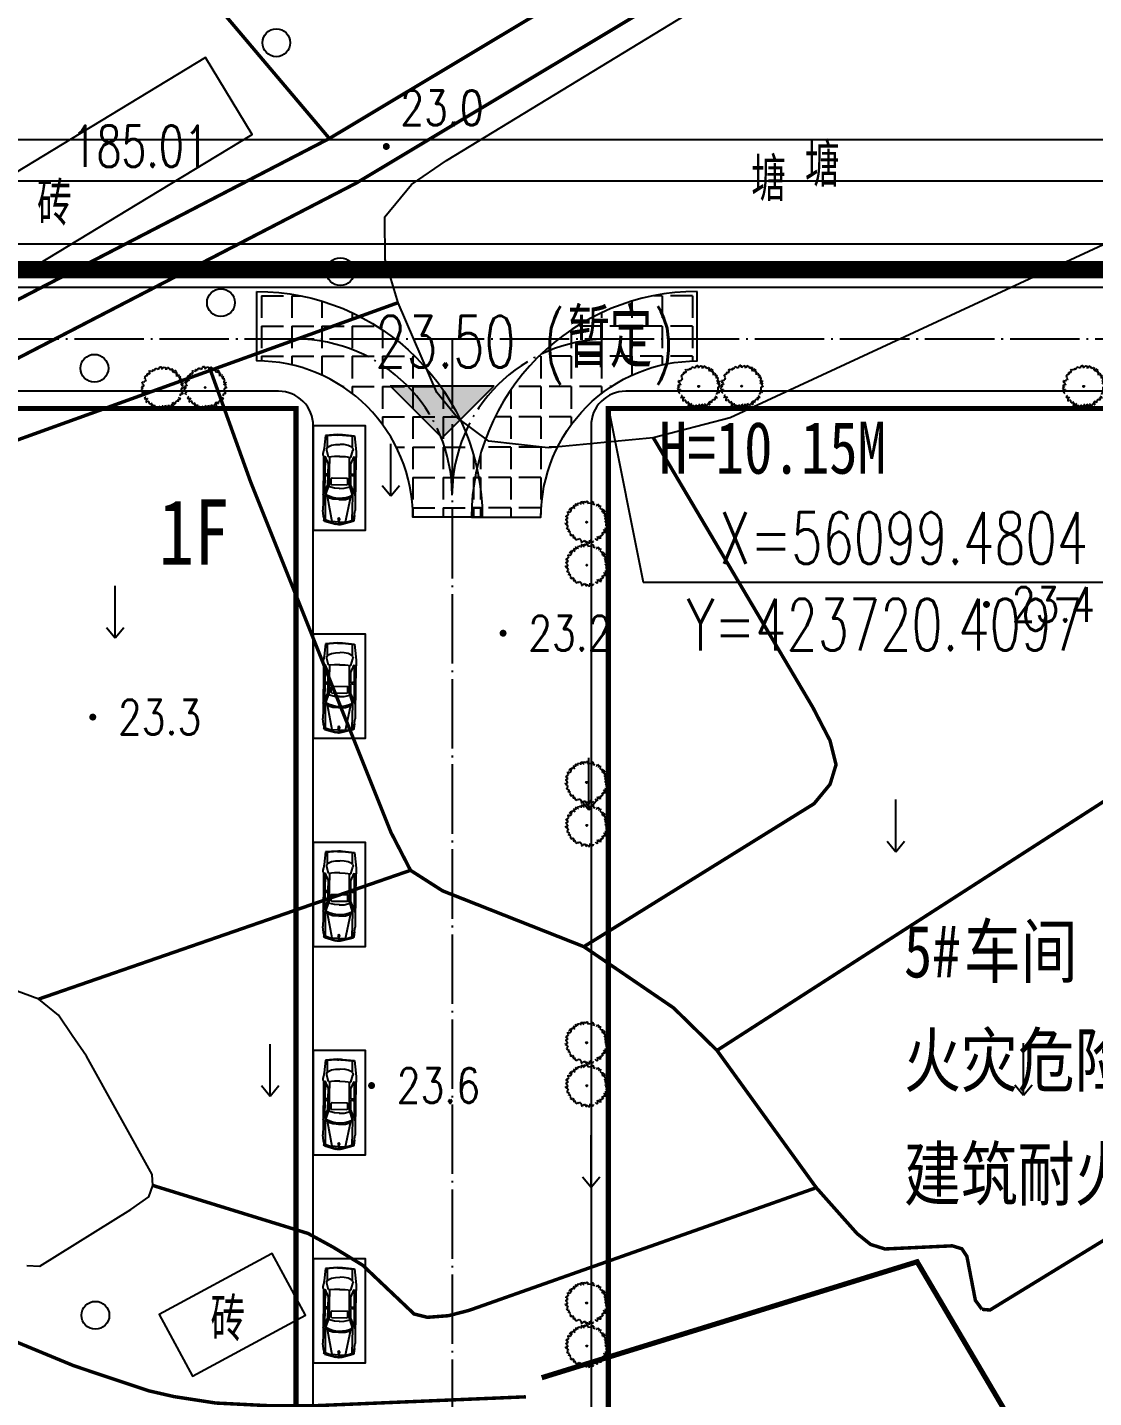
# Model space of a CAD drawing. Header units: millimetres. Extents: x 423323 to 424695, y 55333 to 56284.
# Drawn here: x 423686.9 to 423748.4, y 56042.5 to 56121.4 of the extents above; entities that cross this region are included whole.
import ezdxf
from ezdxf.enums import TextEntityAlignment as Align

# ---------------------------------------------------------------- set-up
doc = ezdxf.new("R2010")
doc.units = ezdxf.units.MM
doc.header["$LTSCALE"] = 1000
for name, pattern in [('DASH', [0.35, 0.25, -0.1]), ('DOTE', [2.42, 2, -0.2, 0.02, -0.2]), ('X2', [10, 8, -2])]:
    doc.linetypes.add(name, pattern=pattern)
for name, color, linetype in [('A绿-1', 82, 'Continuous'), ('DIM_COOR', 3, 'Continuous'), ('DIM_ELEV', 3, 'Continuous'), ('PUB_DIM', 3, 'Continuous'), ('PUB_TEXT', 7, 'Continuous'), ('地形图', 252, 'Continuous'), ('道路', 4, 'Continuous'), ('道路中心线', 1, 'DOTE'), ('道路线', 142, 'Continuous'), ('道路网', 7, 'Continuous')]:
    doc.layers.add(name, color=color, linetype=linetype)
doc.styles.add('_TCH_DIM', font='SIMPLEX', dxfattribs={"bigfont": 'GBCBIG'})
doc.styles.add('_TCH_DIM_T3', font='SIMPLEX', dxfattribs={"width": 0.705882, "bigfont": 'GBCBIG'})
doc.styles.add('HZ', font='rs.shx', dxfattribs={"width": 0.8, "bigfont": 'hztxt.shx'})
doc.styles.add('黑体', font='simhei.ttf', dxfattribs={"width": 0.8, "height": 3.5})
doc.linetypes.add('443', pattern='A,9.4,[169,AAA.SHX,S=1,R=0,X=0,Y=0.15],0.6', length=10)
doc.linetypes.add('FENCELINE2', pattern='A,0.25,-0.1,[132,ltypeshp.shx,S=0.1,R=0,X=-0.1,Y=0],-0.1,1', length=1.45)
doc.dimstyles.new('_TCH_ARCH_M_M&&1', dxfattribs={"dimtxt": 2.38, "dimasz": 0.8, "dimexe": 2, "dimexo": 2.4, "dimgap": 0.8, "dimtad": 1, "dimzin": 0, "dimdsep": 46, "dimtxsty": '_TCH_DIM_T3', "dimblk": 'ARCHTICK', "dimcen": 0.09, "dimclrt": 7, "dimazin": 2, "dimtfac": 1, "dimtdec": 0, "dimtix": 1, "dimtmove": 2, "dimatfit": 3, "dimfxl": 0, "dimtolj": 1, "dimtzin": 0, "dimarcsym": 0})

# ---------------------------------------------------------------- blocks, each defined once
blk = doc.blocks.new('gc120')
for p, q in [((0, 0), (0, 3)), ((-0.5, 0.6), (0, 0)), ((0, 0), (0.5, 0.6))]:
    blk.add_line(p, q)
blk = doc.blocks.new('gc122')
blk.add_circle((0, 0), 0.8)
blk = doc.blocks.new('GC200')
at = {"linetype": 'Continuous', "const_width": 0.2, "flags": 128}
blk.add_lwpolyline([(-0.1, 0, 1), (0.1, 0, 1)], format="xyb", close=True, dxfattribs=at)
blk = doc.blocks.new('wetrewtewtre')
at = {"layer": '道路网', "color": 4, "linetype": 'Continuous'}
blk.add_line((423342.152, 56114.98), (423786.515, 56114.98), dxfattribs=at)
blk.add_line((423342.152, 56114.98), (423786.515, 56114.98), dxfattribs=at)
at = {"layer": '道路网', "color": 6, "linetype": 'Continuous'}
blk.add_line((423342.152, 56108.98), (423786.515, 56108.98), dxfattribs=at)
blk.add_line((423342.152, 56108.98), (423786.515, 56108.98), dxfattribs=at)
blk = doc.blocks.new('004')
at = {"layer": 'A绿-1', "color": 0}
for p, q in [((-762, 716), (-809, 677)), ((-809, 677), (-793, 644)), ((-699, 834), (-770, 749)), ((-770, 749), (-723, 742)), ((-723, 651), (-762, 716)), ((-723, 742), (-691, 683)), ((-691, 683), (-723, 651)), ((-691, 762), (-699, 834)), ((-534, 794), (-691, 762)), ((-511, 892), (-605, 840)), ((-605, 840), (-534, 794)), ((-456, 866), (-511, 892)), ((-401, 899), (-456, 866)), ((-354, 971), (-440, 997)), ((-440, 997), (-401, 899)), ((-283, 860), (-354, 971)), ((-276, 925), (-283, 860)), ((-244, 925), (-276, 925)), ((-205, 1023), (-268, 997)), ((-268, 997), (-244, 925)), ((-182, 945), (-205, 1023)), ((-134, 964), (-182, 945)), ((70, 1036), (-9, 1030)), ((-9, 1030), (-9, 991)), ((70, 977), (70, 1036)), ((93, 938), (70, 977)), ((132, 906), (93, 938)), ((179, 1023), (132, 906)), ((250, 1017), (179, 1023)), ((266, 945), (250, 1017)), ((321, 912), (266, 945)), ((360, 945), (321, 977)), ((321, 977), (321, 912)), ((360, 847), (360, 945)), ((399, 814), (360, 847)), ((438, 853), (399, 814)), ((478, 827), (438, 853)), ((525, 879), (478, 827)), ((564, 847), (525, 879)), ((532, 768), (564, 847)), ((572, 703), (532, 768)), ((564, 670), (572, 703)), ((-1068, 284), (-1052, 317)), ((-942, 226), (-1068, 284)), ((-1060, 128), (-1052, 186)), ((-966, 56), (-1060, 128)), ((-1052, 317), (-911, 278)), ((-1052, 186), (-950, 121)), ((-1052, -69), (-1052, 3)), ((-1052, 3), (-966, -3)), ((-982, 428), (-966, 461)), ((-927, 415), (-982, 428)), ((-966, 461), (-864, 454)), ((-966, -3), (-966, 56)), ((-950, 121), (-942, 226)), ((-942, 369), (-927, 415)), ((-887, 324), (-942, 369)), ((-911, 278), (-887, 324)), ((-872, 605), (-895, 533)), ((-895, 533), (-864, 481)), ((-825, 585), (-872, 605)), ((-864, 454), (-840, 461)), ((-793, 644), (-825, 585)), ((595, 638), (564, 670)), ((658, 664), (595, 638)), ((697, 618), (658, 664)), ((744, 670), (697, 618)), ((783, 605), (744, 670)), ((791, 481), (783, 605)), ((830, 500), (791, 481)), ((807, 409), (870, 487)), ((838, 343), (807, 409)), ((870, 487), (830, 500)), ((932, 363), (838, 343)), ((932, 200), (885, 200)), ((885, 200), (909, 160)), ((925, 101), (901, 69)), ((901, 69), (972, 16)), ((909, 278), (964, 311)), ((932, 232), (909, 278)), ((909, 160), (972, 160)), ((972, 160), (925, 101)), ((964, 311), (932, 363)), ((972, 16), (972, -69)), ((-1044, -154), (-1068, -193)), ((-1068, -193), (-1029, -219)), ((-989, -108), (-1052, -69)), ((-982, -173), (-1044, -154)), ((-1029, -219), (-1005, -166)), ((-1013, -278), (-989, -258)), ((-997, -310), (-1013, -278)), ((-919, -356), (-997, -310)), ((-974, -173), (-989, -108)), ((-989, -258), (-950, -278)), ((-934, -180), (-974, -173)), ((-950, -278), (-927, -251)), ((-942, -526), (-927, -480)), ((-864, -500), (-942, -526)), ((-927, -251), (-934, -180)), ((-927, -480), (-887, -441)), ((-887, -441), (-919, -356)), ((-887, -585), (-840, -533)), ((-848, -644), (-887, -585)), ((-840, -533), (-864, -500)), ((-801, -585), (-848, -644)), ((-762, -618), (-801, -585)), ((-636, -729), (-715, -657)), ((705, -637), (666, -683)), ((760, -650), (705, -637)), ((783, -618), (760, -650)), ((776, -513), (768, -552)), ((768, -552), (830, -585)), ((799, -448), (776, -513)), ((807, -618), (783, -618)), ((815, -493), (799, -448)), ((830, -585), (807, -618)), ((862, -474), (815, -493)), ((870, -278), (846, -336)), ((846, -336), (885, -435)), ((885, -435), (862, -474)), ((948, -310), (870, -278)), ((972, -69), (901, -95)), ((901, -95), (901, -180)), ((901, -180), (948, -219)), ((948, -219), (972, -271)), ((972, -271), (948, -310)), ((-683, -788), (-636, -729)), ((-629, -853), (-683, -788)), ((-574, -801), (-629, -853)), ((-401, -853), (-574, -801)), ((-425, -944), (-401, -853)), ((-385, -964), (-425, -944)), ((-338, -944), (-385, -964)), ((-299, -944), (-338, -944)), ((-260, -1010), (-299, -944)), ((-229, -912), (-260, -1010)), ((-182, -912), (-229, -912)), ((-189, -1010), (-182, -912)), ((-127, -1023), (-189, -1010)), ((-119, -938), (-127, -1023)), ((-56, -958), (-119, -938)), ((-56, -1010), (-56, -958)), ((-17, -997), (-56, -1010)), ((70, -1016), (-17, -997)), ((109, -925), (70, -951)), ((70, -951), (70, -1016)), ((132, -1023), (109, -925)), ((195, -997), (132, -1023)), ((226, -944), (164, -944)), ((164, -944), (195, -997)), ((250, -984), (226, -944)), ((297, -964), (250, -984)), ((297, -833), (274, -918)), ((274, -918), (297, -964)), ((328, -912), (297, -833)), ((360, -918), (328, -912)), ((383, -892), (360, -918)), ((407, -866), (383, -892)), ((438, -873), (407, -866)), ((423, -886), (438, -873)), ((454, -918), (423, -886)), ((470, -807), (446, -801)), ((446, -801), (485, -853)), ((564, -853), (454, -918)), ((509, -794), (470, -807)), ((485, -853), (548, -833)), ((556, -735), (493, -761)), ((493, -761), (509, -794)), ((548, -833), (564, -853)), ((650, -794), (556, -735)), ((674, -761), (650, -794)), ((666, -683), (674, -761))]:
    blk.add_line(p, q, dxfattribs=at)
blk.add_circle((-32, 10), 31.3, dxfattribs=at)
blk = doc.blocks.new('$plan$00001328')
at = {"layer": '道路线'}
for p, q in [((-2279, 116), (-2219, 807)), ((-2254, 116), (-2194, 806)), ((-2219, 807), (-1493, 889)), ((-1493, 889), (-1285, 919)), ((-1053, 923), (-878, 906)), ((-1023, 812), (1078, 831)), ((-582, 620), (-1023, 812)), ((-878, 906), (1645, 899)), ((-21, 822), (6, 627)), ((116, 823), (74, 627)), ((1224, 895), (623, 633)), ((1645, 899), (2034, 915)), ((2034, 915), (2086, 904)), ((2427, 855), (2086, 904)), ((2367, 864), (2369, 870)), ((2369, 870), (2650, 842)), ((2604, 806), (2427, 855)), ((-1551, 693), (-2199, 695)), ((-1707, 230), (-1717, -16)), ((-1667, 459), (-1707, 230)), ((-1551, 693), (-1667, 459)), ((-1508, 707), (-1562, 671)), ((-979, 619), (-1374, 729)), ((-1019, -34), (-1015, 284)), ((-1015, 284), (-979, 619)), ((626, 562), (-988, 538)), ((6, 627), (-582, 620)), ((623, 633), (74, 627)), ((223, 404), (223, -456)), ((586, 444), (263, 444)), ((1249, 767), (626, 562)), ((626, -456), (626, 404)), ((810, 258), (722, 594)), ((822, -38), (810, 258)), ((1370, 583), (1207, 751)), ((2643, 745), (1249, 767)), ((2844, 342), (1302, 653)), ((1448, 334), (1370, 583)), ((1469, -41), (1448, 334)), ((2787, 351), (2640, 772)), ((2720, 782), (2894, 148)), ((2762, 16), (2740, 362)), ((2816, 347), (2866, 112)), ((-2279, -163), (-2219, -855)), ((-2254, -163), (-2194, -854)), ((-1551, -741), (-2199, -743)), ((-1706, -277), (-1717, -32)), ((-1667, -507), (-1707, -277)), ((-1551, -741), (-1667, -507)), ((-1508, -755), (-1562, -719)), ((-1374, -776), (-1374, -777)), ((-979, -667), (-1371, -776)), ((-582, -668), (-1023, -860)), ((-1019, -14), (-1015, -332)), ((-1015, -332), (-979, -667)), ((626, -610), (-988, -585)), ((8, -674), (-582, -668)), ((-17, -869), (8, -674)), ((623, -681), (73, -675)), ((111, -870), (73, -675)), ((263, -496), (586, -496)), ((1224, -943), (623, -681)), ((1249, -815), (626, -610)), ((810, -306), (722, -641)), ((822, -10), (810, -306)), ((1370, -631), (1207, -799)), ((2844, -390), (1302, -701)), ((1448, -382), (1370, -630)), ((1469, -7), (1448, -382)), ((2787, -399), (2640, -820)), ((2720, -830), (2894, -195)), ((2762, -64), (2740, -410)), ((2816, -395), (2866, -160)), ((-2219, -855), (-1493, -937)), ((-1493, -937), (-1285, -966)), ((-1053, -971), (-878, -954)), ((-1023, -860), (1078, -879)), ((-878, -954), (1645, -947)), ((2643, -793), (1249, -815)), ((1645, -947), (2034, -963)), ((2034, -963), (2086, -952)), ((2427, -903), (2086, -952)), ((2367, -911), (2369, -918)), ((2369, -918), (2650, -889)), ((2604, -854), (2427, -903))]:
    blk.add_line(p, q, dxfattribs=at)
blk.add_circle((2608, -21), 62.7, dxfattribs=at)
for centre, radius, start, end in [((-1148, -44), 972, 84.37428, 98.07159), ((2589, 754), 54, 19.21062, 74.51383), ((2642, 761), 81, 15.33853, 84.1898), ((-665, -24), 1620, 175.05924, 184.94076), ((-640, -24), 1620, 175.05924, 184.94076), ((-1418, 573), 162, 74.46936, 123.73593), ((263, 404), 40, 90, 180), ((586, 404), 40, 0, 90), ((-191, -40), 1591, 331.45596, 29.52266), ((2115, -24), 648, 356.47351, 3.52649), ((2233, -24), 648, 347.90524, 12.09476), ((2269, -24), 648, 344.66147, 15.33853), ((-1418, -621), 162, 236.26405, 286.81983), ((263, -456), 40, 180, 270), ((586, -456), 40, 270, 0), ((-1148, -4), 972, 261.92841, 275.62572), ((2589, -802), 54, 285.48617, 340.78938), ((2642, -809), 81, 275.8102, 344.66147)]:
    blk.add_arc(centre, radius, start, end, dxfattribs=at)
blk = doc.blocks.new('_ArchTick')
at = {"color": 0, "linetype": 'ByBlock', "const_width": 0.15}
blk.add_lwpolyline([(-0.5, -0.5), (0.5, 0.5)], dxfattribs=at)
blk = doc.blocks.new('*D126')
at = {"layer": 'Defpoints', "color": 0}
for p in [(423785.939, 56112.607), (423600.93, 56107.48), (423785.939, 56107.48)]:
    blk.add_point(p, dxfattribs=at)
at = {"layer": 'PUB_DIM', "color": 0, "lineweight": -2}
for p, q in [((423600.93, 56109.88), (423600.93, 56114.607)), ((423785.939, 56109.88), (423785.939, 56114.607)), ((423600.93, 56112.607), (423785.939, 56112.607))]:
    blk.add_line(p, q, dxfattribs=at)
at = {"layer": 'PUB_DIM', "color": 0, "lineweight": -2, "xscale": 0.8, "yscale": 0.8, "zscale": 0.8, "rotation": 180}
blk.add_blockref('_ArchTick', (423600.93, 56112.607), dxfattribs=at)
at = {"layer": 'PUB_DIM', "color": 0, "lineweight": -2, "xscale": 0.8, "yscale": 0.8, "zscale": 0.8}
blk.add_blockref('_ArchTick', (423785.939, 56112.607), dxfattribs=at)
at = {"layer": 'PUB_DIM', "color": 7, "insert": (423693.434, 56114.597), "char_height": 2.38, "attachment_point": 5, "style": '_TCH_DIM_T3'}
blk.add_mtext('\\A1;185.01', dxfattribs=at)

msp = doc.modelspace()

# ---------------------------------------------------------------- hatches: boundary and pattern name
at = {"linetype": 'ByBlock'}
h = msp.add_hatch(dxfattribs=at)
h.set_pattern_fill('ANGLE', color=250, scale=0.5, angle=-20.77743, style=0)
h.set_pattern_definition([(270, (423709.1474, 56088.5175), (1.74625, 1e-09), [1.27, -0.47625]), (3e-08, (423709.1474, 56088.5175), (-1e-09, 1.74625), [1.27, -0.47625])])
h.paths.add_polyline_path([(423713.147, 56093.225, 0.414214), (423700.147, 56106.225), (423700.147, 56102.225, -0.414214), (423709.147, 56093.225)])
h = msp.add_hatch(dxfattribs=at)
h.set_pattern_fill('ANGLE', color=250, scale=0.5, angle=-20.77743, style=0)
h.set_pattern_definition([(270, (423716.527, 56088.5175), (-1.74625, 1e-09), [1.27, -0.47625]), (180, (423716.527, 56088.5175), (1e-09, 1.74625), [1.27, -0.47625])])
h.paths.add_polyline_path([(423712.527, 56093.225, -0.414214), (423725.527, 56106.225), (423725.527, 56102.225, 0.414214), (423716.527, 56093.225)])
at = {"layer": 'DIM_ELEV'}
msp.add_hatch(color=256, dxfattribs=at).paths.add_polyline_path([(423710.839, 56097.788), (423707.839, 56100.788), (423713.839, 56100.788)])

# ---------------------------------------------------------------- linework, layer by layer
at = {"color": 1, "linetype": 'DASH', "ltscale": 0.02, "const_width": 1}
msp.add_lwpolyline([(423795.015, 55713.137), (423431.612, 55713.172), (423431.612, 55853.106), (423600.93, 55853.106), (423600.93, 56107.48), (423785.939, 56107.48), (423795.015, 56099.312), (423795.015, 55713.137)], dxfattribs=at)
at = {"linetype": 'FENCELINE2', "ltscale": 0.005, "const_width": 0.1}
msp.add_lwpolyline([(423795.015, 55713.137), (423431.612, 55713.172), (423431.612, 55853.106), (423600.93, 55853.106), (423600.93, 56107.48), (423785.939, 56107.48), (423795.015, 56099.312), (423795.015, 55978.692)], dxfattribs=at)
at = {"linetype": 'ByBlock'}
for points in [[(423700.147, 56106.225, -0.414214), (423713.147, 56093.225), (423709.147, 56093.225, 0.414214), (423700.147, 56102.225), (423700.147, 56106.225)], [(423725.527, 56106.225, 0.414214), (423712.527, 56093.225), (423716.527, 56093.225, -0.414214), (423725.527, 56102.225), (423725.527, 56106.225)]]:
    msp.add_lwpolyline(points, format="xyb", dxfattribs=at)
at = {"const_width": 0.3}
for points in [[(423702.41, 55859.005), (423702.41, 56099.48), (423611.93, 56099.48), (423611.93, 55859.005)], [(423780.89, 56099.48), (423720.41, 56099.48), (423720.41, 55979), (423780.89, 55979)]]:
    msp.add_lwpolyline(points, close=True, dxfattribs=at)
at = {"layer": 'DIM_COOR', "color": 3}
for p, q in [((423720.41, 56099.48), (423722.41, 56089.48)), ((423722.41, 56089.48), (423749.91, 56089.48))]:
    msp.add_line(p, q, dxfattribs=at)
at = {"layer": 'DIM_ELEV'}
for p, q in [((423710.839, 56097.788), (423707.839, 56100.788)), ((423707.839, 56100.788), (423713.839, 56100.788)), ((423710.839, 56097.788), (423713.839, 56100.788))]:
    msp.add_line(p, q, dxfattribs=at)
at = {"layer": '地形图', "color": 250, "linetype": 'X2', "const_width": 0.2, "flags": 128}
msp.add_lwpolyline([(423704.336, 56115.043), (423721.677, 56125.437), (423742.596, 56138.473), (423771.141, 56156.526), (423774.522, 56158.627), (423797.06, 56171.891), (423819.487, 56185.083), (423843.636, 56200.217), (423853.254, 56205.402), (423856.928, 56207.072), (423860.777, 56208.217), (423866.084, 56209.588), (423897.23, 56216.285)], dxfattribs=at)
at = {"layer": '地形图', "color": 250, "linetype": 'Continuous', "const_width": 0.2, "flags": 128}
for points, elevation in [([(423705.878, 56112.469), (423723.241, 56122.877), (423744.192, 56135.933), (423772.735, 56153.984), (423776.074, 56156.059), (423798.582, 56169.305), (423821.045, 56182.519), (423841.637, 56195.424)], 23.082), ([(423704.336, 56115.043), (423696.514, 56124.292), (423694.624, 56126.287), (423692.961, 56127.743), (423689.85, 56129.12), (423687.784, 56129.316), (423672.102, 56129.953)], 22.96), ([(423705.878, 56112.469), (423669.825, 56093.805), (423664.588, 56092.343), (423647.268, 56090.668), (423635.392, 56089.5), (423634.813, 56089.237)], 22.96)]:
    msp.add_lwpolyline(points, dxfattribs=dict(at, elevation=elevation))
at = {"layer": '地形图', "color": 250, "linetype": 'Continuous', "flags": 128}
for points in [[(423745.03, 56132.938), (423746.495, 56131.669), (423747.293, 56130.673), (423754.215, 56114.956), (423754.77, 56113.57), (423754.118, 56111.735), (423752.067, 56110.368), (423727.433, 56098.948), (423723, 56097.8), (423723, 56097.8), (423716.933, 56097.21), (423713.53, 56097.6), (423711.718, 56098.948), (423710.536, 56100.407), (423708.29, 56105.58), (423707.542, 56108.074), (423707.53, 56110.52), (423709.072, 56112.383), (423711.088, 56113.773), (423740.867, 56131.928), (423742.882, 56132.841), (423745.03, 56132.938)], [(423745.03, 56132.938), (423746.495, 56131.669), (423747.293, 56130.673), (423754.215, 56114.956), (423754.77, 56113.57), (423754.118, 56111.735), (423752.067, 56110.368), (423727.433, 56098.948), (423723, 56097.8), (423723, 56097.8), (423716.933, 56097.21), (423713.53, 56097.6), (423711.718, 56098.948), (423710.536, 56100.407), (423708.29, 56105.58), (423707.542, 56108.074), (423707.53, 56110.52), (423709.072, 56112.383), (423711.088, 56113.773), (423740.867, 56131.928), (423742.882, 56132.841), (423745.03, 56132.938)], [(423686.908, 56050.097), (423687.654, 56050.061), (423692.905, 56053.327), (423693.932, 56054.061), (423694.16, 56054.71), (423694.126, 56055.35), (423690.343, 56062.161), (423689.521, 56063.358), (423688.721, 56064.53), (423687.59, 56065.45), (423684.414, 56066.625)], [(423686.908, 56050.097), (423687.654, 56050.061), (423692.905, 56053.327), (423693.932, 56054.061), (423694.16, 56054.71), (423694.126, 56055.35), (423690.343, 56062.161), (423689.521, 56063.358), (423688.721, 56064.53), (423687.59, 56065.45), (423684.414, 56066.625)]]:
    msp.add_lwpolyline(points, dxfattribs=at)
for points in [[(423681.82, 56104.32), (423693.9, 56111.65), (423699.884, 56115.281), (423697.192, 56119.718), (423679.05, 56108.71), (423681.742, 56104.273)], [(423701, 56050.77), (423694.52, 56047.27), (423696.443, 56043.71), (423702.96, 56047.23), (423701.037, 56050.79)], [(423701, 56050.77), (423694.52, 56047.27), (423696.443, 56043.71), (423702.96, 56047.23), (423701.037, 56050.79)]]:
    msp.add_lwpolyline(points, close=True, dxfattribs=at)
at = {"layer": '地形图', "color": 250, "linetype": 'X2', "const_width": 0.2, "flags": 128}
for points, elevation in [([(423704.336, 56115.043), (423668.735, 56096.615), (423664.036, 56095.303), (423649.725, 56093.76), (423649.366, 56094.11), (423649.254, 56094.598)], 22.96), ([(423715.657, 56042.529), (423703.557, 56042.02), (423700.919, 56042.015), (423697.79, 56042.171), (423695.388, 56042.541), (423693.926, 56042.876), (423689.623, 56044.315), (423683.511, 56046.846), (423678.553, 56049.371), (423674.358, 56051.779), (423672.036, 56053.11), (423669.356, 56055.123), (423666.455, 56057.659), (423664.577, 56060.023), (423662.871, 56062.504), (423658.804, 56069.795), (423656.86, 56071.495), (423655.166, 56072.03), (423652.033, 56072.126), (423641.901, 56071.975), (423640.755, 56071.987), (423640.216, 56072.22), (423639.707, 56073.04), (423638.796, 56075.631), (423635.468, 56086.079), (423634.732, 56088.87), (423634.802, 56089.29)], 23.64), ([(423715.657, 56042.529), (423703.557, 56042.02), (423700.919, 56042.015), (423697.79, 56042.171), (423695.388, 56042.541), (423693.926, 56042.876), (423689.623, 56044.315), (423683.511, 56046.846), (423678.553, 56049.371), (423674.358, 56051.779), (423672.036, 56053.11), (423669.356, 56055.123), (423666.455, 56057.659), (423664.577, 56060.023), (423662.871, 56062.504), (423658.804, 56069.795), (423656.86, 56071.495), (423655.166, 56072.03), (423652.033, 56072.126), (423641.901, 56071.975), (423640.755, 56071.987), (423640.216, 56072.22), (423639.707, 56073.04), (423638.796, 56075.631), (423635.468, 56086.079), (423634.732, 56088.87), (423634.802, 56089.29)], 23.64)]:
    msp.add_lwpolyline(points, dxfattribs=dict(at, elevation=elevation))
at = {"layer": '地形图', "color": 250, "linetype": 'Continuous', "const_width": 0.2, "flags": 128}
for points in [[(423754.77, 56113.57), (423762.376, 56095.205), (423764.33, 56086.74), (423765.609, 56082.867), (423769.408, 56075.77), (423769.408, 56075.77), (423773.045, 56069.277), (423773.36, 56067.51), (423772.887, 56066.268), (423771.54, 56065.397), (423742.398, 56047.531), (423741.94, 56047.57)], [(423679.44, 56095.17), (423708.29, 56105.58)], [(423679.44, 56095.17), (423708.29, 56105.58)], [(423732.39, 56054.58), (423726.67, 56062.49), (423724.165, 56064.944), (423719, 56068.47), (423710.856, 56071.688), (423709.01, 56072.87), (423707.886, 56075.053), (423699.81, 56095.22), (423697.486, 56101.681)], [(423732.39, 56054.58), (423726.67, 56062.49), (423724.165, 56064.944), (423719, 56068.47), (423710.856, 56071.688), (423709.01, 56072.87), (423707.886, 56075.053), (423699.81, 56095.22), (423697.486, 56101.681)], [(423719, 56068.47), (423732.261, 56076.708), (423733.185, 56077.83), (423733.53, 56078.96), (423733.185, 56080.337), (423732.195, 56082.251), (423723, 56097.8)], [(423719, 56068.47), (423732.261, 56076.708), (423733.185, 56077.83), (423733.53, 56078.96), (423733.185, 56080.337), (423732.195, 56082.251), (423723, 56097.8)], [(423726.67, 56062.49), (423764.33, 56086.74)], [(423726.67, 56062.49), (423764.33, 56086.74)], [(423687.59, 56065.45), (423709.01, 56072.87)], [(423687.59, 56065.45), (423709.01, 56072.87)], [(423732.39, 56054.58), (423712.385, 56047.511), (423711.197, 56047.204), (423709.98, 56047.11), (423709.214, 56047.305), (423706.254, 56050.112), (423704.54, 56051.16), (423703.106, 56051.944), (423694.16, 56054.71)], [(423732.39, 56054.58), (423712.385, 56047.511), (423711.197, 56047.204), (423709.98, 56047.11), (423709.214, 56047.305), (423706.254, 56050.112), (423704.54, 56051.16), (423703.106, 56051.944), (423694.16, 56054.71)], [(423741.94, 56047.57), (423741.558, 56048.083), (423741.068, 56050.623), (423740.78, 56051.06), (423740.224, 56051.23), (423736.346, 56051.049), (423735.52, 56051.31), (423734.738, 56051.937), (423732.39, 56054.58)], [(423741.94, 56047.57), (423741.558, 56048.083), (423741.068, 56050.623), (423740.78, 56051.06), (423740.224, 56051.23), (423736.346, 56051.049), (423735.52, 56051.31), (423734.738, 56051.937), (423732.39, 56054.58)]]:
    msp.add_lwpolyline(points, dxfattribs=at)
at = {"layer": '地形图', "color": 250, "linetype": '443', "const_width": 0.3, "flags": 128}
msp.add_lwpolyline([(423753.22, 56024.84), (423738.2, 56050.31), (423716.57, 56043.63)], dxfattribs=at)
msp.add_lwpolyline([(423753.22, 56024.84), (423738.2, 56050.31), (423716.57, 56043.63)], dxfattribs=at)
at = {"layer": '道路', "color": 4}
msp.add_line((423600.93, 56106.48), (423782.015, 56106.48), dxfattribs=at)
for points in [[(423703.41, 55860.005), (423703.41, 56098.48, 0.414214), (423701.41, 56100.48), (423612.93, 56100.48, 0.414214), (423610.93, 56098.48), (423610.93, 55860.005, 0.414214), (423612.93, 55858.005), (423701.41, 55858.005, 0.414214)], [(423779.89, 56100.48), (423721.41, 56100.48, 0.414214), (423719.41, 56098.48), (423719.41, 55980, 0.414214), (423721.41, 55978), (423779.89, 55978, 0.414214), (423781.89, 55980), (423781.89, 56098.48, 0.414214)]]:
    msp.add_lwpolyline(points, format="xyb", close=True, dxfattribs=at)
at = {"layer": '道路中心线', "color": 1, "linetype": 'DOTE', "ltscale": 0.002}
for p, q in [((423776.952, 56103.48), (423615.43, 56103.48)), ((423711.41, 56103.48), (423711.41, 55852.068))]:
    msp.add_line(p, q, dxfattribs=at)
for centre, start, end in [((423702.41, 56094.48), 0, 90), ((423720.41, 56094.48), 90, 180)]:
    msp.add_arc(centre, 9, start, end, dxfattribs=at)
at = {"layer": '道路线'}
for points in [[(423703.41, 56092.48), (423706.41, 56092.48), (423706.41, 56098.48), (423703.41, 56098.48)], [(423703.41, 56080.48), (423706.41, 56080.48), (423706.41, 56086.48), (423703.41, 56086.48)], [(423703.41, 56068.48), (423706.41, 56068.48), (423706.41, 56074.48), (423703.41, 56074.48)], [(423703.41, 56056.48), (423706.41, 56056.48), (423706.41, 56062.48), (423703.41, 56062.48)], [(423703.41, 56044.48), (423706.41, 56044.48), (423706.41, 56050.48), (423703.41, 56050.48)]]:
    msp.add_lwpolyline(points, close=True, dxfattribs=at)

# ---------------------------------------------------------------- block references
msp.add_blockref('wetrewtewtre', (0, 0))
at = {"layer": 'A绿-1', "xscale": 0.001167051214724779, "yscale": 0.00116705121472478, "zscale": -0.00116705121472478}
for p, rotation in [((423694.701, 56100.719), 110.3603193262186), ((423697.179, 56100.733), 110.3603193262186), ((423725.614, 56100.796), 110.3603193262186), ((423728.092, 56100.81), 110.3603193262186), ((423747.799, 56100.796), 110.3603193262186), ((423719.118, 56092.933), 200.3603193262186), ((423719.132, 56090.454), 200.3603193262186), ((423719.118, 56077.933), 200.3603193262186), ((423719.132, 56075.454), 200.3603193262186), ((423719.118, 56062.933), 200.3603193262186), ((423719.132, 56060.454), 200.3603193262186), ((423719.118, 56047.933), 200.3603193262186), ((423719.132, 56045.454), 200.3603193262186)]:
    msp.add_blockref('004', p, dxfattribs=dict(at, rotation=rotation))
at = {"layer": '地形图', "color": 250, "linetype": 'Continuous'}
for name, p in [('gc122', (423701.276, 56120.557)), ('GC200', (423707.616, 56114.582, 23)), ('gc122', (423704.966, 56107.368)), ('gc122', (423698.085, 56105.582)), ('gc122', (423690.8, 56101.802)), ('gc122', (423690.8, 56101.802)), ('gc120', (423707.872, 56094.447)), ('gc120', (423707.872, 56094.447)), ('gc120', (423691.986, 56086.266)), ('gc120', (423691.986, 56086.266)), ('GC200', (423742.198, 56088.193, 23.36)), ('GC200', (423742.198, 56088.193, 23.36)), ('GC200', (423714.344, 56086.533, 23.2)), ('GC200', (423714.344, 56086.533, 23.2)), ('GC200', (423690.704, 56081.701, 23.3)), ('GC200', (423690.704, 56081.701, 23.3)), ('gc120', (423719.282, 56076.361)), ('gc120', (423719.282, 56076.361)), ('gc120', (423736.979, 56073.941)), ('gc120', (423736.979, 56073.941)), ('gc120', (423700.929, 56059.86)), ('gc120', (423700.929, 56059.86)), ('gc120', (423744.336, 56059.91)), ('gc120', (423744.336, 56059.91)), ('GC200', (423706.767, 56060.467, 23.6)), ('GC200', (423706.767, 56060.467, 23.6)), ('gc120', (423719.426, 56054.613)), ('gc120', (423719.426, 56054.613)), ('gc122', (423690.855, 56047.229)), ('gc122', (423690.855, 56047.229))]:
    msp.add_blockref(name, p, dxfattribs=at)
at = {"layer": '道路线', "zscale": 0.0009999999999999998, "rotation": 269.1518915367948}
for p, xscale, yscale in [((423704.895, 56095.699), 0.001000000000000009, -0.001000000000000009), ((423704.895, 56083.699), 0.00100000000000001, -0.001000000000000009), ((423704.895, 56071.699), 0.00100000000000001, -0.001000000000000009), ((423704.895, 56059.699), 0.00100000000000001, -0.001000000000000009), ((423704.895, 56047.699), 0.00100000000000001, -0.00100000000000001)]:
    msp.add_blockref('$plan$00001328', p, dxfattribs=dict(at, xscale=xscale, yscale=yscale))

# ---------------------------------------------------------------- texts
at = {"layer": 'PUB_TEXT'}
for s, height, style, width, p in [('(', 2.975, '_TCH_DIM', 0.705882, (423716.669, 56101.838)), (')', 2.975, '_TCH_DIM', 0.705882, (423722.984, 56101.838)), ('23.50', 2.975, '_TCH_DIM', 0.705882, (423706.969, 56101.838)), ('H=10.15M', 3.0042, '黑体', 0.8, (423723.327, 56095.726)), ('1F', 3.7553, '黑体', 0.8, (423694.495, 56090.487)), ('X=56099.4804', 2.975, '_TCH_DIM', 0.705882, (423726.81, 56090.53)), ('Y=423720.4097', 2.975, '_TCH_DIM', 0.705882, (423724.91, 56085.538)), ('5#', 3.0042, '黑体', 0.8, (423737.439, 56066.697)), ('车间', 3.0042, '黑体', 0.8, (423740.895, 56066.697)), ('火灾危险性类别：丁类', 3.0042, '黑体', 0.8, (423737.439, 56060.422)), ('建筑耐火等级：二级', 3.0042, '黑体', 0.8, (423737.439, 56053.869))]:
    msp.add_text(s, height=height, dxfattribs=dict(at, style=style, width=width)).set_placement(p)
at = {"layer": 'PUB_TEXT', "style": '_TCH_DIM'}
msp.add_text('暂定', height=3.3759, dxfattribs=at).set_placement((423718.069, 56101.838))
at = {"layer": '地形图', "color": 250, "linetype": 'Continuous', "style": 'HZ', "width": 0.8}
for s, height, p in [('23.0', 2, (423710.822, 56116.805)), ('塘', 2.5, (423732.74, 56113.657)), ('塘', 2.5, (423729.648, 56112.827)), ('砖', 2.5, (423688.494, 56111.405)), ('砖', 2.5, (423688.494, 56111.405)), ('23.4', 2, (423746.048, 56088.193)), ('23.4', 2, (423746.048, 56088.193)), ('23.2', 2, (423718.194, 56086.533)), ('23.2', 2, (423718.194, 56086.533)), ('23.3', 2, (423694.554, 56081.701)), ('23.3', 2, (423694.554, 56081.701)), ('23.6', 2, (423710.617, 56060.467)), ('23.6', 2, (423710.617, 56060.467)), ('砖', 2.5, (423698.488, 56047.114)), ('砖', 2.5, (423698.488, 56047.114))]:
    msp.add_text(s, height=height, dxfattribs=at).set_placement(p, align=Align.MIDDLE)

# ---------------------------------------------------------------- dimensions: what is measured, and where the dimension line sits
at = {"layer": 'PUB_DIM'}
dim = msp.add_aligned_dim(p1=(423600.93, 56107.48), p2=(423785.939, 56107.48), distance=5.127, text='185.01', dimstyle='_TCH_ARCH_M_M&&1', dxfattribs=at)
dim.commit()
dim.dimension.update_dxf_attribs({"geometry": '*D126', "text_midpoint": (423693.434, 56114.597)})

doc.saveas('drawing.dxf')
